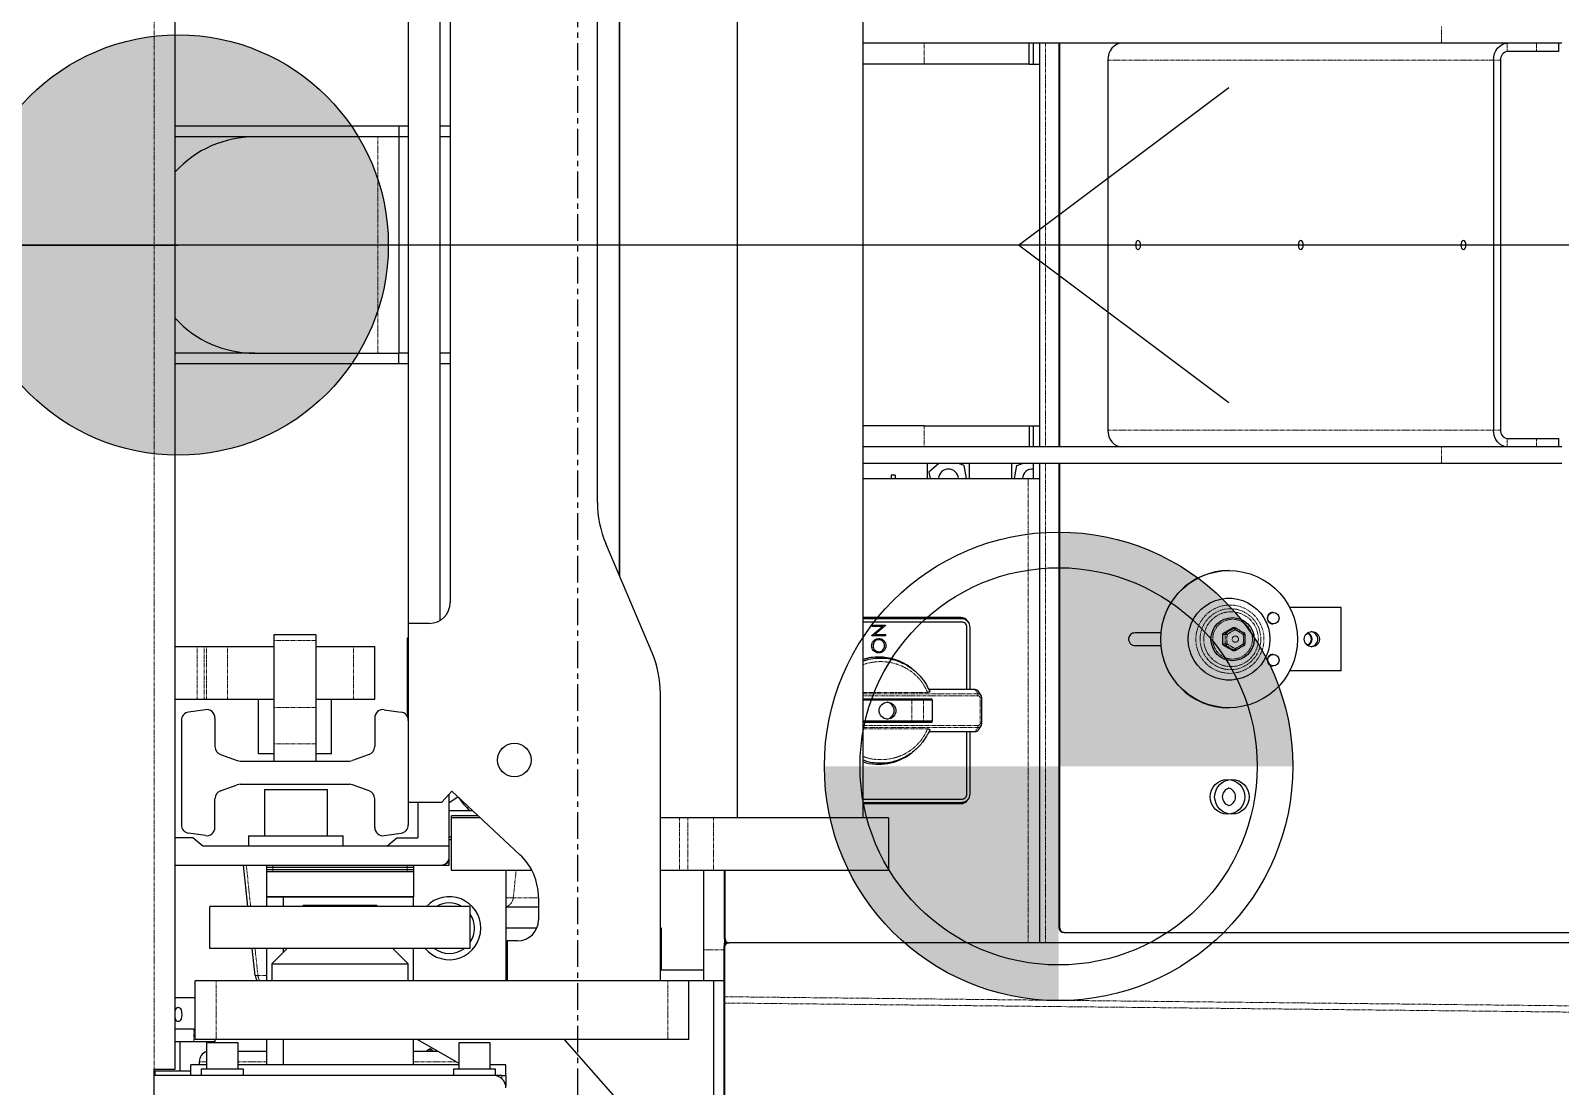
# Model space of a CAD drawing. Header units: millimetres. Extents: x -18594 to 273470, y -238787 to 48452.
# Drawn here: x 178465 to 179193, y -32218 to -31716 of the extents above; entities that cross this region are included whole.
import ezdxf

# ---------------------------------------------------------------- set-up
doc = ezdxf.new("R2010")
doc.units = ezdxf.units.MM
doc.linetypes.add('Xref AGV layout$0$CENTERX2', pattern=[20.32, 12.7, -2.54, 2.54, -2.54])
doc.linetypes.add('Xref AGV layout$0$PHANTOM', pattern=[2.5, 1.25, -0.25, 0.25, -0.25, 0.25, -0.25])
doc.layers.add('AM_BOR', color=4, linetype='Continuous', lineweight=25)
doc.layers.add('Xref AGV layout$0$ANNOTATION', color=5, linetype='Continuous')
for name, color, linetype, true_color in [('Xref AGV layout$0$Ndc8_F_TurnRightModerate', 5, 'Continuous', 0x0000ff), ('Xref AGV layout$0$Ndc8_Point', 7, 'Continuous', 0x000080), ('Xref AGV layout$0$Ndc8_R_Fast', 1, 'Continuous', 0xff0000), ('Xref AGV layout$0$Ndc8_R_TurnLeftModerate', 1, 'Continuous', 0xff0000)]:
    doc.layers.add(name, color=color, linetype=linetype, true_color=true_color)

# ---------------------------------------------------------------- blocks, each defined once
blk = doc.blocks.new('Xref AGV layout$0$SW_DOWELSYMBOL_0')
at = {"linetype": 'Continuous', "lineweight": 18}
h = blk.add_hatch(color=0, dxfattribs=at)
edge = h.paths.add_edge_path(flags=0)
edge.add_arc((0, 0), 111.46, 0, 90)
edge.add_line((0, 111.46), (0, 0))
edge.add_line((0, 0), (111.46, 0))
h = blk.add_hatch(color=0, dxfattribs=at)
edge = h.paths.add_edge_path(flags=0)
edge.add_arc((0, 0), 111.46, 180, 270)
edge.add_line((0, -111.46), (0, 0))
edge.add_line((0, 0), (-111.46, 0))
at = {"layer": 'Xref AGV layout$0$ANNOTATION', "color": 0}
blk.add_circle((0, 0), 111.46, dxfattribs=at)
blk = doc.blocks.new('Xref AGV layout$0$A$C6D3E55E3')
at = {"color": 8, "linetype": 'Xref AGV layout$0$PHANTOM', "lineweight": 18}
for p, q in [((1875.75, 729.82), (1875.75, 1513.82)), ((2488.52, 1217.82), (2488.52, 1225.82)), ((2242.25, 1207.82), (2242.25, 1217.82)), ((2299.99, 1217.82), (2299.99, 1025.82)), ((2519.82, 1213.82), (2519.82, 1217.82)), ((2533.74, 1213.82), (2533.74, 1217.82)), ((2513.27, 1209.82), (2329.72, 1209.82)), ((2516.54, 1209.82), (2513.27, 1209.82)), ((1982.25, 1070.32), (1982.25, 1173.32)), ((2242.25, 1035.82), (2242.25, 1025.82)), ((2329.72, 1033.82), (2513.27, 1033.82)), ((2516.54, 1033.82), (2513.27, 1033.82)), ((2519.82, 1029.82), (2519.82, 1025.82)), ((2533.74, 1025.82), (2533.74, 1029.82)), ((2488.52, 1017.82), (2488.52, 1025.82)), ((2299.99, 1017.82), (2299.99, 789.82)), ((2291.77, 1010.82), (2291.77, 789.82)), ((2260.16, 943.94), (2259.74, 944.57)), ((2262.6, 939.95), (2262.65, 939.95)), ((2389.71, 939.52), (2388.63, 939.52)), ((1952.75, 933.64), (1932.75, 933.64)), ((1996.75, 932.1), (1996.25, 932.1)), ((2385.48, 936.49), (2384.4, 936.49)), ((2384.4, 932.16), (2385.48, 932.16)), ((2384.9, 937.35), (2385.98, 937.35)), ((1896.24, 905.82), (1896.24, 930.82)), ((1899.57, 905.82), (1899.57, 930.82)), ((1900.75, 905.82), (1900.75, 930.82)), ((1910.74, 905.82), (1910.74, 930.82)), ((1970.75, 905.82), (1970.75, 930.82)), ((2385.98, 931.29), (2384.9, 931.29)), ((2388.63, 929.13), (2389.71, 929.13)), ((2267.8, 908.37), (2266.49, 910.34)), ((2213.25, 908.97), (2243.96, 908.97)), ((2213.25, 908.37), (2267.8, 908.37)), ((2267.88, 907.37), (2213.25, 907.37)), ((2236.47, 905.32), (2236.47, 895.32)), ((2241.9, 905.32), (2241.9, 895.32)), ((2268.88, 894.27), (2268.88, 906.37)), ((2268.88, 906.37), (2269.79, 906.37)), ((1952.75, 901.89), (1932.75, 901.89)), ((1996.75, 900.35), (1996.25, 900.35)), ((2213.25, 893.27), (2267.88, 893.27)), ((2267.8, 892.27), (2213.25, 892.27)), ((2213.25, 891.67), (2243.96, 891.67)), ((2266.49, 890.3), (2267.8, 892.27)), ((2268.88, 894.27), (2269.79, 894.27)), ((1952.75, 884.57), (1932.75, 884.57)), ((2262.6, 860.7), (2262.65, 860.7)), ((2259.74, 856.07), (2260.16, 856.7)), ((2125.82, 849.32), (2125.82, 824.32)), ((2129.83, 849.32), (2129.83, 824.32)), ((2142.02, 849.32), (2142.02, 824.32)), ((1919.66, 826.82), (1921.72, 807.2)), ((1932.25, 826.82), (1932.25, 825.82)), ((1932.25, 825.82), (1932.25, 824.82)), ((1932.25, 824.82), (1932.25, 823.82)), ((1996.25, 826.82), (1996.25, 825.82)), ((1996.25, 825.82), (1996.25, 824.82)), ((1996.25, 824.82), (1996.25, 823.82)), ((2046.73, 811.3), (2048.09, 824.32)), ((2043.25, 811.09), (2043.28, 811.3)), ((2043.28, 811.3), (2046.73, 811.3)), ((2046.73, 811.3), (2058.75, 811.3)), ((2306.57, 796.82), (2306.92, 796.82)), ((1923.82, 787.2), (1925.18, 774.3)), ((2146.9, 786.47), (2137.25, 786.47)), ((2147.25, 787.82), (2146.9, 787.82)), ((2147.25, 791.82), (2147.51, 791.82)), ((1905.25, 743.82), (1905.25, 771.82)), ((1925.18, 774.3), (1929.25, 774.3)), ((2120.25, 743.82), (2120.25, 771.82)), ((2146.9, 764.22), (2147.25, 764.22)), ((2147.25, 764.22), (3142.25, 753.53)), ((3142.3, 750.55), (2147.25, 761.24)), ((1894.75, 742.82), (1894.75, 748.82)), ((1876.25, 728.82), (1876.25, 726.82)), ((1900.75, 733.32), (1897.25, 733.32)), ((1929.25, 733.32), (1915.75, 733.32)), ((2019.47, 733.32), (1999.25, 733.32)), ((2041.25, 725.29), (2041.25, 726.82))]:
    blk.add_line(p, q, dxfattribs=at)
at = {"color": 7, "linetype": 'Continuous', "lineweight": 25}
for p, q in [((1885.75, 729.82), (1885.75, 1513.82)), ((2153.25, 1394.32), (2153.25, 849.32)), ((2213.25, 849.32), (2213.25, 1394.32)), ((1996.75, 1301.82), (1996.75, 941.82)), ((2011.75, 1300.48), (2011.75, 943.16)), ((2016.75, 1291.82), (2016.75, 951.82)), ((2097.25, 1279.23), (2097.25, 964.41)), ((2097.25, 964.41), (2097.25, 1279.23)), ((2086.75, 999.32), (2086.75, 1244.32)), ((2488.52, 1217.82), (2213.25, 1217.82)), ((2292.25, 1207.82), (2292.25, 1217.82)), ((2294.25, 1207.82), (2294.25, 1217.82)), ((2297.25, 1207.82), (2297.25, 1217.82)), ((2306.57, 1025.82), (2306.57, 1217.82)), ((2306.92, 1025.82), (2306.92, 1217.82)), ((2545.78, 1217.82), (2488.52, 1217.82)), ((2544.4, 1213.82), (2544.4, 1217.82)), ((2329.72, 1209.82), (2329.72, 1033.82)), ((2513.27, 1209.82), (2513.27, 1033.82)), ((2516.54, 1209.82), (2516.54, 1033.82)), ((2533.74, 1213.82), (2519.82, 1213.82)), ((2544.4, 1213.82), (2533.74, 1213.82)), ((2242.25, 1207.82), (2213.25, 1207.82)), ((2292.25, 1207.82), (2242.25, 1207.82)), ((2292.25, 1207.82), (2297.25, 1207.82)), ((2297.25, 1035.82), (2297.25, 1207.82)), ((1992.25, 1178.32), (1885.75, 1178.32)), ((1923.75, 1173.32), (1885.75, 1173.32)), ((1982.25, 1173.32), (1923.75, 1173.32)), ((1992.25, 1173.32), (1982.25, 1173.32)), ((1992.25, 1178.32), (1992.25, 1173.32)), ((1996.75, 1178.32), (1992.25, 1178.32)), ((1992.25, 1173.32), (1992.25, 1070.32)), ((1996.75, 1173.32), (1992.25, 1173.32)), ((2016.75, 1178.32), (2011.75, 1178.32)), ((2016.75, 1173.32), (2011.75, 1173.32)), ((1923.75, 1070.32), (1885.75, 1070.32)), ((1923.75, 1070.32), (1982.25, 1070.32)), ((1982.25, 1070.32), (1992.25, 1070.32)), ((1992.25, 1065.32), (1992.25, 1070.32)), ((1996.75, 1070.32), (1992.25, 1070.32)), ((2016.75, 1070.32), (2011.75, 1070.32)), ((1992.25, 1065.32), (1885.75, 1065.32)), ((1996.75, 1065.32), (1992.25, 1065.32)), ((2016.75, 1065.32), (2011.75, 1065.32)), ((2242.25, 1035.82), (2213.25, 1035.82)), ((2242.25, 1035.82), (2292.25, 1035.82)), ((2292.25, 1035.82), (2297.25, 1035.82)), ((2292.25, 1035.82), (2292.25, 1025.82)), ((2294.25, 1025.82), (2294.25, 1035.82)), ((2297.25, 1025.82), (2297.25, 1035.82)), ((2519.82, 1029.82), (2533.74, 1029.82)), ((2533.74, 1029.82), (2544.4, 1029.82)), ((2544.4, 1025.82), (2544.4, 1029.82)), ((2488.52, 1025.82), (2213.25, 1025.82)), ((2545.78, 1025.82), (2488.52, 1025.82)), ((2488.52, 1017.82), (2213.25, 1017.82)), ((2226.51, 1012.34), (2226.51, 1010.82)), ((2228.51, 1012.34), (2226.51, 1012.34)), ((2228.51, 1012.34), (2228.51, 1010.82)), ((2243.81, 1010.82), (2243.81, 1017.82)), ((2249.32, 1017.82), (2244.55, 1013.7)), ((2244.55, 1013.7), (2245.1, 1010.82)), ((2261.25, 1016.88), (2258.54, 1017.82)), ((2262.4, 1010.82), (2261.25, 1016.88)), ((2263.81, 1010.82), (2263.81, 1017.82)), ((2283.81, 1017.82), (2283.81, 1010.82)), ((2285.23, 1010.82), (2286.38, 1016.88)), ((2286.38, 1016.88), (2289.08, 1017.82)), ((2294.25, 1010.82), (2294.25, 1017.82)), ((2297.25, 1010.82), (2297.25, 1017.82)), ((2306.57, 796.82), (2306.57, 1017.82)), ((2306.92, 796.82), (2306.92, 1017.82)), ((2545.78, 1017.82), (2488.52, 1017.82)), ((2213.25, 1010.82), (2291.77, 1010.82)), ((2291.77, 1010.82), (2297.25, 1010.82)), ((2297.25, 789.82), (2297.25, 1010.82)), ((2112.77, 927.84), (2090.72, 979.79)), ((2387.4, 966.97), (2387.26, 966.97)), ((2408.45, 947.07), (2408.32, 947.07)), ((2440.75, 949.32), (2416.29, 949.32)), ((2440.75, 919.32), (2440.75, 949.32)), ((2006.75, 941.82), (1996.75, 941.82)), ((1996.75, 941.82), (1996.75, 856.82)), ((2259.74, 944.57), (2213.25, 944.57)), ((2260.16, 943.94), (2213.25, 943.94)), ((2260.16, 942.44), (2213.25, 942.44)), ((2217.41, 940.37), (2217.41, 940.96)), ((2217.45, 940.96), (2217.41, 940.96)), ((2217.41, 936.08), (2222.5, 940.37)), ((2217.45, 940.37), (2217.41, 940.37)), ((2217.45, 940.37), (2217.45, 940.96)), ((2217.45, 940.96), (2223.92, 940.96)), ((2217.45, 936.08), (2222.55, 940.37)), ((2222.55, 940.37), (2217.45, 940.37)), ((2223.92, 940.82), (2218.84, 936.54)), ((2223.92, 940.96), (2223.92, 940.82)), ((2262.6, 910.34), (2262.6, 939.95)), ((2262.65, 910.34), (2262.65, 939.95)), ((2263.47, 942.17), (2263.05, 942.8)), ((2264.14, 910.34), (2264.14, 939.95)), ((2390.21, 939.65), (2389.13, 939.65)), ((2408.32, 941.57), (2408.45, 941.57)), ((1952.75, 936.32), (1932.75, 936.32)), ((1932.75, 936.32), (1932.75, 933.64)), ((1932.75, 933.64), (1932.75, 901.89)), ((1952.75, 936.32), (1952.75, 933.64)), ((1952.75, 933.64), (1952.75, 901.89)), ((1996.75, 934.78), (1996.25, 934.78)), ((1996.25, 934.78), (1996.25, 932.1)), ((1996.25, 932.1), (1996.25, 900.35)), ((2217.45, 936.08), (2217.41, 936.08)), ((2217.41, 935.96), (2217.41, 936.08)), ((2217.45, 935.96), (2217.41, 935.96)), ((2217.45, 935.96), (2217.45, 936.08)), ((2223.92, 935.96), (2217.45, 935.96)), ((2218.84, 936.54), (2223.92, 936.54)), ((2220.68, 934.62), (2220.64, 934.62)), ((2223.92, 936.54), (2223.92, 935.96)), ((2394.45, 937.35), (2394.44, 937.35)), ((2394.95, 936.49), (2394.94, 936.49)), ((2394.94, 932.16), (2394.95, 932.15)), ((1885.75, 930.82), (1896.24, 930.82)), ((1896.24, 930.82), (1899.57, 930.82)), ((1899.57, 930.82), (1900.75, 930.82)), ((1900.75, 930.82), (1910.74, 930.82)), ((1910.74, 930.82), (1932.75, 930.82)), ((1952.75, 930.82), (1970.75, 930.82)), ((1970.75, 930.82), (1980.75, 930.82)), ((1980.75, 905.82), (1980.75, 930.82)), ((2217.28, 931.16), (2217.24, 931.16)), ((2220.71, 927.79), (2220.67, 927.79)), ((2223.43, 931.19), (2223.38, 931.19)), ((2389.13, 928.99), (2390.21, 928.99)), ((2394.44, 931.29), (2394.45, 931.29)), ((2408.45, 927.07), (2408.32, 927.07)), ((2236.42, 920.32), (2235.86, 920.74)), ((2408.32, 921.57), (2408.45, 921.57)), ((2440.75, 919.32), (2416.29, 919.32)), ((2266.49, 910.34), (2244.52, 910.34)), ((1885.75, 905.82), (1896.24, 905.82)), ((1896.24, 905.82), (1899.57, 905.82)), ((1899.57, 905.82), (1900.75, 905.82)), ((1900.75, 905.82), (1910.74, 905.82)), ((1910.74, 905.82), (1932.75, 905.82)), ((1925.25, 905.82), (1925.25, 879.82)), ((1952.75, 905.82), (1970.75, 905.82)), ((1960.25, 879.82), (1960.25, 905.82)), ((1970.75, 905.82), (1980.75, 905.82)), ((2116.75, 771.82), (2116.75, 908.3)), ((2246.13, 905.82), (2213.25, 905.82)), ((2236.47, 905.32), (2213.25, 905.32)), ((2241.9, 905.32), (2236.47, 905.32)), ((2246.13, 905.32), (2241.9, 905.32)), ((2246.13, 905.32), (2246.13, 905.82)), ((2246.13, 905.32), (2246.13, 895.32)), ((2269.45, 907.49), (2268.14, 909.45)), ((2269.79, 894.27), (2269.79, 906.37)), ((1888.75, 895.7), (1888.75, 845.95)), ((1900.19, 900.78), (1892.19, 899.66)), ((1904.75, 896.82), (1904.75, 883.23)), ((1932.75, 901.89), (1932.75, 884.57)), ((1952.75, 901.89), (1952.75, 884.57)), ((1980.75, 896.82), (1980.75, 883.23)), ((1985.3, 900.78), (1993.3, 899.66)), ((1996.25, 900.35), (1996.25, 897.63)), ((2387.26, 901.67), (2387.4, 901.67)), ((2236.47, 895.32), (2213.25, 895.32)), ((2213.25, 894.82), (2246.13, 894.82)), ((2241.9, 895.32), (2236.47, 895.32)), ((2246.13, 895.32), (2241.9, 895.32)), ((2266.49, 890.3), (2244.54, 890.3)), ((2246.13, 894.82), (2246.13, 895.32)), ((2262.6, 860.7), (2262.6, 890.3)), ((2262.65, 860.7), (2262.65, 890.3)), ((2264.14, 860.7), (2264.14, 890.3)), ((2268.14, 891.19), (2269.45, 893.16)), ((1932.75, 884.57), (1932.75, 876.32)), ((1952.75, 884.57), (1952.75, 876.32)), ((1907.38, 879.48), (1915.38, 876.56)), ((1916.75, 876.32), (1968.75, 876.32)), ((1932.75, 879.82), (1925.25, 879.82)), ((1960.25, 879.82), (1952.75, 879.82)), ((1978.12, 879.48), (1970.12, 876.56)), ((2235.86, 879.9), (2236.42, 880.33)), ((1907.38, 862.17), (1915.38, 865.08)), ((1916.75, 865.32), (1968.75, 865.32)), ((1928.25, 862.82), (1928.25, 840.82)), ((1928.25, 862.82), (1958.25, 862.82)), ((1958.25, 840.82), (1958.25, 862.82)), ((1978.12, 862.17), (1970.12, 865.08)), ((2012.75, 856.82), (2017.52, 861.94)), ((2016.25, 835.82), (2016.25, 860.58)), ((2016.25, 856.62), (2020.36, 859.3)), ((2017.52, 861.94), (2049.84, 831.8)), ((1904.75, 844.82), (1904.75, 858.41)), ((1980.75, 844.82), (1980.75, 858.41)), ((1996.75, 856.82), (2012.75, 856.82)), ((1996.75, 856.82), (1996.75, 845.95)), ((2001.25, 856.82), (2001.25, 839.82)), ((2016.25, 852.82), (2027.3, 852.82)), ((2213.25, 858.2), (2260.16, 858.2)), ((2213.25, 856.7), (2260.16, 856.7)), ((2213.25, 856.07), (2259.74, 856.07)), ((2263.05, 857.84), (2263.47, 858.47)), ((2017.25, 849.32), (2017.25, 850.32)), ((2029.98, 850.32), (2017.25, 850.32)), ((2017.25, 824.32), (2017.25, 849.32)), ((2031.05, 849.32), (2017.25, 849.32)), ((2125.82, 849.32), (2116.75, 849.32)), ((2129.83, 849.32), (2125.82, 849.32)), ((2142.02, 849.32), (2129.83, 849.32)), ((2225.25, 849.32), (2142.02, 849.32)), ((2225.25, 849.32), (2225.25, 824.32)), ((1894.25, 839.82), (1885.75, 839.82)), ((1900.19, 840.86), (1892.19, 841.99)), ((1899.02, 835.82), (1894.25, 839.82)), ((1920.75, 840.82), (1920.75, 835.82)), ((1920.75, 840.82), (1965.75, 840.82)), ((1965.75, 835.82), (1965.75, 840.82)), ((1985.3, 840.86), (1993.3, 841.99)), ((1986.48, 835.82), (1991.25, 839.82)), ((1991.25, 839.82), (2001.25, 839.82)), ((2017.25, 840.14), (2016.25, 840.14)), ((2017.25, 838.82), (2016.25, 838.82)), ((2016.25, 835.82), (1899.02, 835.82)), ((2016.25, 830.82), (2016.25, 835.82)), ((2016.25, 826.82), (2016.25, 830.82)), ((1885.75, 826.82), (2012.25, 826.82)), ((1920.39, 807.2), (1918.32, 826.82)), ((1929.25, 826.82), (1929.25, 825.82)), ((1929.25, 825.82), (1932.25, 825.82)), ((1929.25, 825.82), (1929.25, 824.82)), ((1929.25, 824.82), (1929.25, 823.82)), ((1929.25, 824.82), (1932.25, 824.82)), ((1929.25, 823.82), (1929.25, 811.82)), ((1929.25, 823.82), (1999.25, 823.82)), ((1932.25, 825.82), (1996.25, 825.82)), ((1932.25, 824.82), (1996.25, 824.82)), ((1932.25, 823.82), (1996.25, 823.82)), ((1996.25, 825.82), (1999.25, 825.82)), ((1996.25, 824.82), (1999.25, 824.82)), ((1999.25, 826.82), (1999.25, 825.82)), ((1999.25, 825.82), (1999.25, 824.82)), ((1999.25, 824.82), (1999.25, 823.82)), ((1999.25, 823.82), (1999.25, 811.82)), ((2012.25, 826.82), (2016.25, 826.82)), ((2016.25, 827.82), (2014.89, 827.82)), ((2055.55, 824.32), (2017.25, 824.32)), ((2043.25, 824.32), (2043.25, 771.82)), ((2125.82, 824.32), (2116.75, 824.32)), ((2129.83, 824.32), (2125.82, 824.32)), ((2142.02, 824.32), (2129.83, 824.32)), ((2137.25, 824.32), (2137.25, 786.47)), ((2225.25, 824.32), (2142.02, 824.32)), ((2147.25, 791.82), (2147.25, 824.32)), ((2147.51, 791.82), (2147.51, 824.32)), ((1937.25, 811.82), (1929.25, 811.82)), ((1929.25, 811.82), (1929.25, 807.2)), ((1929.25, 811.82), (1999.25, 811.82)), ((1937.25, 811.82), (1937.25, 807.2)), ((1999.25, 811.82), (1937.25, 811.82)), ((1999.25, 807.2), (1999.25, 811.82)), ((2058.75, 811.32), (2058.75, 800.82)), ((1902.25, 787.2), (1902.25, 807.2)), ((2026.25, 807.2), (1902.25, 807.2)), ((1946.75, 807.82), (1946.75, 807.2)), ((1946.75, 807.82), (1981.75, 807.82)), ((1981.75, 807.2), (1981.75, 807.82)), ((2026.25, 787.2), (2026.25, 807.2)), ((2058.75, 806.82), (2043.25, 806.82)), ((2057.91, 796.82), (2043.25, 796.82)), ((2117.25, 796.82), (2116.75, 796.82)), ((2117.25, 776.82), (2117.25, 796.82)), ((2308.91, 794.82), (2308.56, 794.82)), ((2308.91, 794.82), (3140.91, 794.82)), ((2026.25, 787.2), (1902.25, 787.2)), ((1923.84, 774.3), (1922.49, 787.2)), ((1929.25, 787.2), (1929.25, 771.82)), ((1939.13, 787.2), (1931.75, 779.82)), ((1937.25, 787.2), (1937.25, 785.32)), ((1996.75, 779.82), (1989.37, 787.2)), ((1999.25, 771.82), (1999.25, 787.2)), ((2043.75, 790.82), (2043.75, 771.82)), ((2048.75, 790.82), (2043.75, 790.82)), ((2137.25, 786.47), (2137.25, 776.82)), ((2146.9, 787.82), (2146.9, 764.22)), ((2147.25, 791.82), (2147.25, 789.82)), ((2147.25, 789.82), (2148.92, 789.82)), ((2147.25, 788.95), (2147.25, 789.82)), ((2147.25, 787.82), (2147.25, 764.22)), ((2148.92, 789.82), (2149.24, 789.82)), ((3140.26, 789.82), (2149.24, 789.82)), ((2291.77, 789.82), (2149.5, 789.82)), ((1931.75, 779.82), (1931.75, 771.82)), ((1931.75, 779.82), (1996.75, 779.82)), ((1996.75, 771.82), (1996.75, 779.82)), ((1895.25, 743.82), (1895.25, 771.82)), ((1905.25, 771.82), (1895.25, 771.82)), ((2120.25, 771.82), (1905.25, 771.82)), ((2043.75, 776.82), (2043.25, 776.82)), ((2137.25, 776.82), (2116.75, 776.82)), ((2130.25, 771.82), (2120.25, 771.82)), ((2130.25, 743.82), (2130.25, 771.82)), ((2142.25, 771.82), (2130.25, 771.82)), ((2137.25, 776.82), (2137.25, 771.82)), ((2146.9, 771.82), (2142.25, 771.82)), ((2142.25, 702.23), (2142.25, 771.82)), ((1885.75, 763.82), (1895.25, 763.82)), ((2146.94, 762.73), (2147.25, 761.24)), ((2146.94, 762.73), (2146.94, 705.27)), ((2147.25, 761.24), (2147.25, 703.78)), ((1894.75, 748.82), (1885.75, 748.82)), ((1894.75, 742.82), (1885.75, 742.82)), ((1888.25, 728.82), (1888.25, 742.82)), ((1894.75, 748.82), (1895.25, 748.82)), ((1904.75, 742.82), (1894.75, 742.82)), ((1905.25, 743.82), (1895.25, 743.82)), ((1904.75, 743.82), (1904.75, 742.82)), ((2120.25, 743.82), (1905.25, 743.82)), ((1929.25, 743.82), (1929.25, 731.82)), ((1937.25, 743.82), (1937.25, 731.82)), ((1999.25, 731.82), (1999.25, 743.82)), ((2001.18, 743.82), (2020.75, 732.59)), ((2070.87, 743.82), (2117.7, 690.79)), ((2130.25, 743.82), (2120.25, 743.82)), ((1900.75, 742.32), (1900.75, 729.82)), ((1915.55, 742.32), (1900.75, 742.32)), ((1915.75, 742.32), (1915.55, 742.32)), ((1915.75, 729.82), (1915.75, 742.32)), ((1915.75, 738.32), (1929.25, 738.32)), ((1999.25, 738.32), (2010.76, 738.32)), ((2008.56, 738.32), (2007.49, 739.42)), ((2020.75, 742.32), (2020.75, 729.82)), ((2035.55, 742.32), (2020.75, 742.32)), ((2035.75, 742.32), (2035.55, 742.32)), ((2035.75, 729.82), (2035.75, 742.32)), ((1875.75, 729.82), (1885.75, 729.82)), ((1875.75, 661.82), (1875.75, 729.82)), ((1876.25, 728.82), (1875.75, 728.79)), ((1893.25, 728.82), (1876.25, 728.82)), ((1893.25, 726.82), (1893.25, 731.82)), ((1900.75, 731.82), (1893.25, 731.82)), ((1897.25, 733.32), (1897.25, 731.82)), ((1898.25, 729.82), (1898.25, 726.82)), ((1917.99, 729.82), (1898.25, 729.82)), ((2020.75, 731.82), (1915.75, 731.82)), ((1918.25, 729.82), (1917.99, 729.82)), ((1918.25, 726.82), (1918.25, 729.82)), ((1937.25, 731.82), (1929.25, 731.82)), ((1999.25, 731.82), (1937.25, 731.82)), ((2018.25, 729.82), (2018.25, 726.82)), ((2037.99, 729.82), (2018.25, 729.82)), ((2043.25, 731.82), (2035.75, 731.82)), ((2038.25, 729.82), (2037.99, 729.82)), ((2038.25, 726.82), (2038.25, 729.82)), ((2043.25, 726.82), (2043.25, 731.82)), ((2037.25, 726.82), (1875.75, 726.82)), ((2041.25, 726.82), (2037.25, 726.82)), ((2041.25, 726.82), (2043.25, 726.82)), ((2043.25, 721.82), (2043.16, 721.82)), ((2043.25, 726.82), (2043.25, 721.82))]:
    blk.add_line(p, q, dxfattribs=at)
at = {"color": 7, "linetype": 'Continuous', "lineweight": 25, "flags": 128}
for points in [[(2336.27, 1217.82), (2335, 1217.67), (2333.77, 1217.21), (2332.63, 1216.47), (2331.64, 1215.48), (2330.83, 1214.27), (2330.22, 1212.88), (2329.85, 1211.38), (2329.72, 1209.82)], [(2513.27, 1209.82), (2513.39, 1211.38), (2513.76, 1212.88), (2514.37, 1214.27), (2515.18, 1215.48), (2516.18, 1216.47), (2517.31, 1217.21), (2518.54, 1217.67), (2519.82, 1217.82)], [(2344.06, 1123.92), (2343.6, 1123.76), (2343.21, 1123.31), (2342.95, 1122.63), (2342.86, 1121.82), (2342.95, 1121.02), (2343.21, 1120.34), (2343.6, 1119.88), (2344.06, 1119.72), (2344.52, 1119.88), (2344.91, 1120.34), (2345.17, 1121.02), (2345.26, 1121.82), (2345.17, 1122.63), (2344.91, 1123.31), (2344.52, 1123.76), (2344.06, 1123.92)], [(2421.49, 1123.92), (2421.03, 1123.76), (2420.64, 1123.31), (2420.38, 1122.63), (2420.29, 1121.82), (2420.38, 1121.02), (2420.64, 1120.34), (2421.03, 1119.88), (2421.49, 1119.72), (2421.95, 1119.88), (2422.34, 1120.34), (2422.61, 1121.02), (2422.7, 1121.82), (2422.61, 1122.63), (2422.34, 1123.31), (2421.95, 1123.76), (2421.49, 1123.92)], [(2498.93, 1123.92), (2498.46, 1123.76), (2498.07, 1123.31), (2497.81, 1122.63), (2497.72, 1121.82), (2497.81, 1121.02), (2498.07, 1120.34), (2498.46, 1119.88), (2498.93, 1119.72), (2499.39, 1119.88), (2499.78, 1120.34), (2500.04, 1121.02), (2500.13, 1121.82), (2500.04, 1122.63), (2499.78, 1123.31), (2499.39, 1123.76), (2498.93, 1123.92)], [(2329.72, 1033.82), (2329.85, 1032.26), (2330.22, 1030.76), (2330.83, 1029.38), (2331.64, 1028.17), (2332.63, 1027.17), (2333.77, 1026.43), (2335, 1025.98), (2336.27, 1025.82)], [(2519.82, 1025.82), (2518.54, 1025.98), (2517.31, 1026.43), (2516.18, 1027.17), (2515.18, 1028.17), (2514.37, 1029.38), (2513.76, 1030.76), (2513.39, 1032.26), (2513.27, 1033.82)], [(2419.93, 934.32), (2419.75, 930.91), (2419.22, 927.53), (2418.34, 924.23), (2417.12, 921.04), (2415.57, 918), (2413.72, 915.13), (2411.57, 912.47), (2409.17, 910.06), (2406.52, 907.91), (2403.67, 906.05), (2400.63, 904.49), (2397.45, 903.27), (2394.17, 902.39), (2390.8, 901.85), (2387.4, 901.67), (2384, 901.85), (2380.64, 902.39), (2377.35, 903.27), (2374.17, 904.49), (2371.14, 906.05), (2368.29, 907.91), (2365.64, 910.06), (2363.23, 912.47), (2361.09, 915.13), (2359.24, 918), (2357.69, 921.04), (2356.47, 924.23), (2355.59, 927.53), (2355.06, 930.91), (2354.88, 934.32), (2355.06, 937.73), (2355.59, 941.11), (2356.47, 944.41), (2357.69, 947.6), (2359.24, 950.65), (2361.09, 953.51), (2363.23, 956.17), (2365.64, 958.59), (2368.29, 960.74), (2371.14, 962.6), (2374.17, 964.15), (2377.35, 965.37), (2380.64, 966.26), (2384, 966.79), (2387.4, 966.97), (2390.8, 966.79), (2394.17, 966.26), (2397.45, 965.37), (2400.63, 964.15), (2403.67, 962.6), (2406.52, 960.74), (2409.17, 958.59), (2411.57, 956.17), (2413.72, 953.51), (2415.57, 950.65), (2417.12, 947.6), (2418.34, 944.41), (2419.22, 941.11), (2419.75, 937.73), (2419.93, 934.32)], [(2406.83, 934.32), (2406.65, 931.67), (2406.11, 929.06), (2405.22, 926.55), (2404, 924.19), (2402.47, 922.02), (2400.66, 920.07), (2398.61, 918.39), (2396.34, 917.01), (2393.91, 915.95), (2391.36, 915.23), (2388.73, 914.87), (2386.08, 914.87), (2383.45, 915.23), (2380.9, 915.95), (2378.47, 917.01), (2376.2, 918.39), (2374.14, 920.07), (2372.33, 922.02), (2370.81, 924.19), (2369.59, 926.55), (2368.7, 929.06), (2368.16, 931.67), (2367.98, 934.32), (2368.16, 936.98), (2368.7, 939.58), (2369.59, 942.09), (2370.81, 944.45), (2372.33, 946.63), (2374.14, 948.57), (2376.2, 950.25), (2378.47, 951.64), (2380.9, 952.7), (2383.45, 953.41), (2386.08, 953.78), (2388.73, 953.78), (2391.36, 953.41), (2393.91, 952.7), (2396.34, 951.64), (2398.61, 950.25), (2400.66, 948.57), (2402.47, 946.63), (2404, 944.45), (2405.22, 942.09), (2406.11, 939.58), (2406.65, 936.98), (2406.83, 934.32)], [(2384.9, 937.35), (2385.37, 937.62), (2385.84, 937.89), (2386.3, 938.17), (2386.77, 938.44), (2387.24, 938.71), (2387.7, 938.98), (2388.17, 939.25), (2388.63, 939.52)], [(2384.4, 932.16), (2384.4, 932.7), (2384.4, 933.24), (2384.4, 933.78), (2384.4, 934.32), (2384.4, 934.86), (2384.4, 935.4), (2384.4, 935.95), (2384.4, 936.49)], [(2388.63, 929.13), (2388.17, 929.4), (2387.7, 929.67), (2387.24, 929.94), (2386.77, 930.21), (2386.3, 930.48), (2385.84, 930.75), (2385.37, 931.02), (2384.9, 931.29)], [(1885.75, 757.49), (1886.09, 758.36), (1886.57, 758.98), (1887.12, 759.26), (1887.68, 759.17), (1888.21, 758.71), (1888.62, 757.94), (1888.89, 756.94), (1888.99, 755.82)], [(1888.99, 755.82), (1888.89, 754.7), (1888.62, 753.7), (1888.21, 752.93), (1887.68, 752.48), (1887.12, 752.38), (1886.57, 752.66), (1886.09, 753.28), (1885.75, 754.16)], [(2007.04, 738.32), (2007.06, 738.34), (2007.42, 738.95), (2007.53, 739.33), (2007.36, 739.46)]]:
    blk.add_lwpolyline(points, dxfattribs=at)
at = {"color": 7, "linetype": 'Continuous', "lineweight": 25}
for centre, radius in [((2408.46, 944.33), 2.75), ((2389.05, 934.32), 10.27), ((2426.81, 934.32), 3.6), ((2408.46, 924.33), 2.75), ((2224.82, 900.33), 3.99), ((2047.25, 876.82), 8), ((2386.63, 859.32), 8.24), ((2388.77, 859.32), 8.24)]:
    blk.add_circle(centre, radius, dxfattribs=at)
at = {"color": 8, "linetype": 'Xref AGV layout$0$PHANTOM', "lineweight": 18}
for centre, radius in [((2389.06, 934.32), 9.46), ((2390.39, 934.32), 1.5)]:
    blk.add_circle(centre, radius, dxfattribs=at)
at = {"color": 7, "linetype": 'Continuous', "lineweight": 25}
for centre, radius, start, end in [((2520.22, 1210.15), 3.69, 96.24378, 185.11122), ((1923.75, 1121.82), 51.5, 90, 137.54978), ((1923.75, 1121.82), 51.5, 222.45022, 270), ((2520.22, 1033.49), 3.69, 174.88878, 263.75622), ((2253.81, 1010.47), 4.77, 4.2388, 175.7612), ((2293.81, 1010.47), 4.77, 84.78171, 175.7612), ((2136.75, 999.32), 50, 180, 203), ((2387.36, 934.32), 32.65, 90.17073, 269.82927), ((2006.75, 951.82), 10, 270, 0), ((2408.33, 944.33), 2.74, 90.09992, 180.11999), ((2390.21, 938.65), 1, 60.07, 90), ((2408.33, 944.32), 2.74, 179.86203, 269.91774), ((2393.95, 936.49), 1, 0.3307, 59.73738), ((2393.95, 932.16), 1, 300.26262, 359.6693), ((2426.11, 934.33), 2.99, 111.07536, 145.39245), ((2426.11, 934.31), 2.99, 214.60755, 248.92464), ((2423.96, 934.32), 3, 284.1422, 75.8578), ((2423.61, 934.32), 3, 294.67072, 65.32928), ((2426.09, 934.32), 3.6, 275.76094, 84.23906), ((2066.75, 908.3), 50, 0, 23), ((2220.64, 900.51), 25.32, 90.00159, 106.98532), ((2220.64, 900.48), 25.34, 53.08174, 89.98717), ((2390.21, 929.99), 1, 270, 299.93), ((2408.33, 924.33), 2.74, 90.10005, 180.11987), ((2408.33, 924.32), 2.74, 179.86086, 269.91891), ((2224.03, 900.32), 4, 275.81092, 84.18908), ((1892.75, 895.7), 4, 98, 180), ((1900.75, 896.82), 4, 0, 98), ((1984.75, 896.82), 4, 82, 180), ((1992.75, 895.7), 4, 0, 82), ((1908.75, 883.23), 4, 180, 250), ((1976.75, 883.23), 4, 290, 0), ((1916.75, 880.32), 4, 250, 270), ((1968.75, 880.32), 4, 270, 290), ((2220.64, 900.15), 25.33, 253.02305, 306.92825), ((1908.75, 858.41), 4, 110, 180), ((1916.75, 861.32), 4, 90, 110), ((1968.75, 861.32), 4, 70, 90), ((1976.75, 858.41), 4, 0, 70), ((2388.41, 859.33), 4.25, 104.70484, 180.07859), ((2388.41, 859.32), 4.25, 179.90666, 255.30991), ((2386.25, 859.32), 4.25, 282.13259, 77.86741), ((2047.25, 876.82), 32, 213.81171, 228.59038), ((1892.75, 845.95), 4, 180, 262), ((1900.75, 844.82), 4, 262, 0), ((1984.75, 844.82), 4, 180, 278), ((1992.75, 845.95), 4, 278, 0), ((2012.25, 830.82), 4, 270, 0), ((2030.75, 811.32), 28, 0, 47), ((2016.25, 796.82), 15, 0, 136.2053), ((2016.25, 796.82), 12, 59.89362, 120.10638), ((2016.25, 796.82), 12, 0, 33.55731), ((2016.25, 796.82), 15, 219.88561, 0), ((2016.25, 796.82), 12, 326.44269, 0), ((2048.75, 800.82), 10, 270, 0), ((2308.56, 796.82), 2, 179.89024, 269.8912), ((2308.91, 796.82), 2, 179.89024, 269.8912), ((2016.25, 796.82), 12, 233.28039, 306.71961), ((2148.9, 787.83), 2, 90.11032, 180.10824), ((2149.24, 791.82), 2, 179.89091, 269.89138), ((2149.24, 787.83), 2, 90.11032, 180.10824), ((2149.51, 791.82), 2, 179.89091, 269.89138), ((1928.82, 774.82), 5, 186, 216.8699), ((1902.25, 733.32), 5, 107.4576, 180), ((2009.46, 733.8), 6.04, 110.27372, 131.50006), ((2037.25, 720.82), 6, 0, 90)]:
    blk.add_arc(centre, radius, start, end, dxfattribs=at)
at = {"color": 8, "linetype": 'Xref AGV layout$0$PHANTOM', "lineweight": 18}
for centre, radius, start, end in [((2387.85, 934.32), 16.26, 90.17311, 269.82689), ((2388.1, 934.32), 14.51, 90.17729, 269.82271), ((2388.36, 934.32), 13.04, 90.17228, 269.82772), ((2387.75, 934.32), 16.26, 270.1731, 89.8269), ((2388.01, 934.32), 14.51, 270.17727, 89.82273), ((2388.28, 934.32), 13.04, 270.17228, 89.82772), ((2390.21, 938.66), 0.993, 90.00744, 120.10384), ((2388.56, 938), 1.9, 24.19625, 52.80205), ((2373.91, 948.45), 19.02, 329.47566, 332.01616), ((2386.48, 936.49), 1, 120.15035, 180.03977), ((2386.27, 932.03), 4.53, 87.69115, 100.02064), ((2386.27, 936.62), 4.53, 259.97936, 272.30885), ((2386.48, 932.16), 1, 179.96023, 239.84965), ((2364.67, 924.25), 25.01, 29.45815, 31.58714), ((2364.67, 944.39), 25.01, 328.41286, 330.54185), ((2392.97, 937.46), 1.48, 322.35534, 355.90568), ((2394.35, 933.88), 2.68, 77.11301, 94.36713), ((2394.35, 934.76), 2.68, 265.63287, 282.88699), ((2392.97, 931.19), 1.48, 4.09432, 37.64466), ((2388.56, 930.64), 1.9, 307.19795, 335.80375), ((2390.21, 929.99), 0.993, 239.89616, 269.99256), ((2373.91, 920.2), 19.02, 27.98384, 30.52434), ((2264.59, 907.6), 3.3, 355.98562, 13.47006), ((2264.59, 893.04), 3.3, 346.52996, 4.0145), ((2041.76, 811.81), 4.99, 287.29865, 354.12066), ((1930.62, 774.77), 5.46, 184.91781, 212.63845)]:
    blk.add_arc(centre, radius, start, end, dxfattribs=at)
at = {"color": 7, "linetype": 'Continuous', "lineweight": 25}
for centre, major_axis, ratio, start_param, end_param in [((2259.73, 940.57), (1.23, 3.81), 0.995317, 5.614287, 6.593311), ((2260.15, 939.94), (1.23, 3.81), 0.995317, 5.025254, 6.593311), ((2266.48, 908.34), (0.61, 1.91), 0.995317, 5.614287, 6.593311), ((2267.79, 906.37), (0.94, 1.76), 0.997256, 5.203546, 6.771604), ((2266.48, 892.31), (-0.61, 1.91), 0.995317, 2.831466, 3.810491), ((2267.79, 894.27), (-0.94, 1.76), 0.997256, 2.653174, 4.221232), ((2260.15, 860.71), (-1.23, 3.81), 0.995317, 2.831466, 4.399524), ((2259.73, 860.08), (-1.23, 3.81), 0.995317, 2.831466, 3.810491)]:
    blk.add_ellipse(centre, major_axis=major_axis, ratio=ratio, start_param=start_param, end_param=end_param, dxfattribs=at)
at = {"color": 8, "linetype": 'Xref AGV layout$0$PHANTOM', "lineweight": 18}
for centre, major_axis, ratio, start_param, end_param in [((2267.88, 906.37), (0.307, 0.954), 0.995317, 5.025254, 6.593311), ((2267.88, 894.27), (-0.307, 0.954), 0.995317, 2.831466, 4.399524), ((2045.92, 836.3), (2.67, 25), 0.105726, 3.142763, 3.152895), ((1933.85, 774.82), (10, 0.52), 0.01396, 3.142326, 3.66299)]:
    blk.add_ellipse(centre, major_axis=major_axis, ratio=ratio, start_param=start_param, end_param=end_param, dxfattribs=at)
at = {"color": 7, "linetype": 'Continuous', "lineweight": 25}
for points, knots in [([(2262.6, 939.95), (2262.57, 940.28), (2262.49, 940.93), (2261.92, 941.75), (2261.1, 942.33), (2260.44, 942.41), (2260.12, 942.44)], [0, 0, 0, 0, 0.250001, 0.499769, 0.749434, 1, 1, 1, 1]), ([(2262.65, 939.95), (2262.61, 940.28), (2262.54, 940.93), (2261.96, 941.75), (2261.14, 942.33), (2260.49, 942.41), (2260.16, 942.44)], [0, 0, 0, 0, 0.250001, 0.499771, 0.749437, 1, 1, 1, 1]), ([(2388.63, 939.52), (2388.74, 939.57), (2388.89, 939.65), (2389.07, 939.64), (2389.13, 939.64)], [0, 0, 0, 0, 0.642703, 1, 1, 1, 1]), ([(2390.71, 939.52), (2391.34, 939.16), (2392.59, 938.44), (2393.83, 937.71), (2394.44, 937.35)], [0, 0, 0, 0, 0.500001, 1, 1, 1, 1]), ([(2217.28, 931.16), (2217.34, 931.67), (2217.44, 932.69), (2218.36, 933.83), (2219.49, 934.52), (2220.29, 934.59), (2220.68, 934.62)], [0, 0, 0, 0, 0.279767, 0.55936, 0.779572, 1, 1, 1, 1]), ([(2220.68, 934.04), (2220.27, 933.99), (2219.45, 933.89), (2218.56, 933.1), (2218.04, 932.16), (2217.98, 931.52), (2217.95, 931.19)], [0, 0, 0, 0, 0.2794677, 0.558869, 0.7795175, 1, 1, 1, 1]), ([(2220.68, 934.62), (2221.19, 934.56), (2222.19, 934.45), (2223.31, 933.52), (2223.99, 932.4), (2224.06, 931.61), (2224.09, 931.22)], [0, 0, 0, 0, 0.279632, 0.559342, 0.779598, 1, 1, 1, 1]), ([(2223.43, 931.19), (2223.38, 931.6), (2223.29, 932.43), (2222.58, 933.39), (2221.65, 933.95), (2221.01, 934.01), (2220.68, 934.04)], [0, 0, 0, 0, 0.279829, 0.559388, 0.779653, 1, 1, 1, 1]), ([(2342.68, 937.32), (2342.28, 937.29), (2341.49, 937.21), (2340.48, 936.59), (2339.93, 935.87), (2339.69, 935.28), (2339.53, 934.66), (2339.52, 933.93), (2339.76, 933.14), (2340.12, 932.51), (2340.65, 931.98), (2341.3, 931.59), (2341.99, 931.36), (2342.46, 931.33), (2342.68, 931.32)], [0, 0, 0, 0, 0.132475, 0.26047, 0.367664, 0.409615, 0.449081, 0.556946, 0.624875, 0.699336, 0.777187, 0.85502, 0.929922, 1, 1, 1, 1]), ([(2355.04, 937.32), (2354.3, 937.32), (2352.49, 937.32), (2349.78, 937.32), (2347.08, 937.32), (2344.89, 937.32), (2343.36, 937.32), (2342.55, 937.32), (2342.63, 937.32), (2342.65, 937.32)], [0, 0, 0, 0, 0.125065, 0.30652, 0.47682, 0.637239, 0.789338, 0.935487, 1, 1, 1, 1]), ([(2384.4, 936.49), (2384.41, 936.6), (2384.43, 936.82), (2384.61, 937.14), (2384.8, 937.28), (2384.9, 937.35)], [0, 0, 0, 0, 0.321525, 0.643079, 1, 1, 1, 1]), ([(2384.9, 931.29), (2384.81, 931.36), (2384.63, 931.49), (2384.44, 931.8), (2384.41, 932.03), (2384.4, 932.16)], [0, 0, 0, 0, 0.321529, 0.643072, 1, 1, 1, 1]), ([(2213.25, 923.95), (2213.31, 923.98), (2213.87, 924.22), (2215.77, 924.73), (2218.98, 925.37), (2223.1, 925.42), (2227.2, 924.79), (2231.1, 923.51), (2234.75, 921.6), (2237.65, 919.43), (2239.91, 917.24), (2241.56, 915.26), (2242.92, 913.31), (2244.16, 911.17), (2244.71, 910.01), (2245.03, 909.32)], [0, 0, 0, 0, 0.005208, 0.044062, 0.141054, 0.240849, 0.337826, 0.437659, 0.532663, 0.63114, 0.697948, 0.766514, 0.831908, 0.899285, 1, 1, 1, 1]), ([(2220.71, 927.79), (2220.22, 927.85), (2219.22, 927.97), (2218.08, 928.86), (2217.4, 929.98), (2217.32, 930.77), (2217.28, 931.16)], [0, 0, 0, 0, 0.279731, 0.559327, 0.77968, 1, 1, 1, 1]), ([(2217.95, 931.19), (2218, 930.78), (2218.11, 929.96), (2218.83, 929.02), (2219.74, 928.46), (2220.39, 928.4), (2220.71, 928.37)], [0, 0, 0, 0, 0.279628, 0.559351, 0.779629, 1, 1, 1, 1]), ([(2224.09, 931.22), (2224.03, 930.71), (2223.92, 929.7), (2223.01, 928.58), (2221.9, 927.89), (2221.11, 927.82), (2220.71, 927.79)], [0, 0, 0, 0, 0.279663, 0.559354, 0.779636, 1, 1, 1, 1]), ([(2220.71, 928.37), (2221.12, 928.42), (2221.94, 928.52), (2222.82, 929.31), (2223.35, 930.23), (2223.4, 930.87), (2223.43, 931.19)], [0, 0, 0, 0, 0.279416, 0.559077, 0.779478, 1, 1, 1, 1]), ([(2342.65, 931.32), (2342.63, 931.32), (2342.55, 931.32), (2343.36, 931.32), (2344.89, 931.32), (2347.08, 931.32), (2349.78, 931.32), (2352.48, 931.32), (2354.29, 931.32), (2355.02, 931.32)], [0, 0, 0, 0, 0.064604, 0.210957, 0.36327, 0.523914, 0.694453, 0.876162, 1, 1, 1, 1]), ([(2389.13, 929.01), (2389.08, 929), (2388.91, 928.99), (2388.75, 929.07), (2388.63, 929.13)], [0, 0, 0, 0, 0.285733, 1, 1, 1, 1]), ([(2394.44, 931.29), (2393.83, 930.93), (2392.59, 930.21), (2391.34, 929.49), (2390.71, 929.13)], [0, 0, 0, 0, 0.499999, 1, 1, 1, 1]), ([(2245.03, 909.32), (2244.97, 909.25), (2244.87, 909.13), (2244.24, 909.02), (2243.97, 908.97), (2243.96, 908.97)], [0, 0, 0, 0, 0.580324, 0.996252, 1, 1, 1, 1]), ([(2245.03, 891.32), (2244.9, 891.04), (2244.55, 890.3), (2243.77, 888.76), (2242.58, 886.81), (2241.08, 884.77), (2239.34, 882.81), (2237.32, 880.97), (2235, 879.26), (2232.35, 877.76), (2229.9, 876.74), (2227.07, 875.88), (2223.82, 875.28), (2219.72, 875.24), (2216.12, 875.72), (2214.05, 876.47), (2213.25, 876.77)], [0, 0, 0, 0, 0.044359, 0.115126, 0.188461, 0.254595, 0.322662, 0.388456, 0.455691, 0.52997, 0.605759, 0.644576, 0.741475, 0.841175, 0.938059, 1, 1, 1, 1]), ([(2243.96, 891.67), (2243.97, 891.67), (2244.24, 891.62), (2244.87, 891.51), (2244.97, 891.39), (2245.03, 891.32)], [0, 0, 0, 0, 0.003748, 0.419676, 1, 1, 1, 1]), ([(2260.12, 858.2), (2260.44, 858.24), (2261.1, 858.31), (2261.92, 858.89), (2262.49, 859.71), (2262.57, 860.37), (2262.6, 860.7)], [0, 0, 0, 0, 0.249998, 0.499766, 0.749432, 1, 1, 1, 1]), ([(2260.16, 858.2), (2260.49, 858.24), (2261.14, 858.31), (2261.96, 858.89), (2262.54, 859.71), (2262.61, 860.37), (2262.65, 860.7)], [0, 0, 0, 0, 0.249998, 0.499765, 0.749431, 1, 1, 1, 1]), ([(2146.9, 764.22), (2146.9, 764.07), (2146.9, 763.94), (2146.91, 763.75), (2146.91, 763.69), (2146.91, 763.6), (2146.91, 763.57), (2146.91, 763.51), (2146.91, 763.48), (2146.92, 763.25), (2146.93, 763), (2146.94, 762.73)], [0, 0, 0, 0, 0.25, 0.25, 0.375, 0.375, 0.4375, 0.4375, 0.5, 0.5, 1, 1, 1, 1]), ([(2147.25, 764.22), (2147.25, 764.12), (2147.25, 763.94), (2147.25, 763.67), (2147.25, 763.41), (2147.25, 763.17), (2147.25, 762.93), (2147.25, 762.63), (2147.25, 762.24), (2147.25, 761.75), (2147.25, 761.41), (2147.25, 761.24)], [0, 0, 0, 0, 0.091115, 0.179128, 0.264039, 0.345848, 0.424556, 0.500163, 0.649421, 0.816032, 1, 1, 1, 1])]:
    blk.add_open_spline(points, degree=3, knots=knots, dxfattribs=at)
at = {"color": 8, "linetype": 'Xref AGV layout$0$PHANTOM', "lineweight": 18}
for points, knots in [([(2385.98, 937.35), (2386.6, 937.71), (2387.86, 938.44), (2389.09, 939.16), (2389.71, 939.52)], [0, 0, 0, 0, 0.499999, 1, 1, 1, 1]), ([(2390.3, 938.78), (2389.64, 938.45), (2388.32, 937.78), (2387.07, 936.96), (2386.45, 936.55)], [0, 0, 0, 0, 0.499999, 1, 1, 1, 1]), ([(2386.45, 932.09), (2387.07, 931.68), (2388.32, 930.87), (2389.64, 930.2), (2390.3, 929.86)], [0, 0, 0, 0, 0.500001, 1, 1, 1, 1]), ([(2394.15, 936.55), (2393.53, 936.96), (2392.29, 937.78), (2390.96, 938.45), (2390.3, 938.78)], [0, 0, 0, 0, 0.500001, 1, 1, 1, 1]), ([(2390.3, 929.86), (2390.96, 930.2), (2392.29, 930.87), (2393.53, 931.68), (2394.15, 932.09)], [0, 0, 0, 0, 0.499999, 1, 1, 1, 1]), ([(2389.71, 929.13), (2389.09, 929.49), (2387.86, 930.21), (2386.6, 930.93), (2385.98, 931.29)], [0, 0, 0, 0, 0.500001, 1, 1, 1, 1]), ([(2243.96, 908.97), (2243.96, 908.98), (2243.91, 909.04), (2243.78, 909.3), (2243.45, 910), (2242.96, 910.99), (2242.28, 912.22), (2241.34, 913.68), (2240.11, 915.3), (2238.58, 916.94), (2236.51, 918.75), (2233.83, 920.54), (2230.49, 922.11), (2226.9, 923.16), (2223.16, 923.68), (2219.37, 923.64), (2216.4, 923.14), (2214.36, 922.61), (2213.58, 922.3), (2213.25, 922.17)], [0, 0, 0, 0, 0.008047, 0.063573, 0.119083, 0.170847, 0.222593, 0.27665, 0.330703, 0.386074, 0.441493, 0.522531, 0.603725, 0.688219, 0.772754, 0.857652, 0.942538, 0.975825, 1, 1, 1, 1]), ([(2213.25, 878.47), (2214.23, 878.15), (2216.41, 877.42), (2219.96, 876.97), (2223.75, 877), (2226.74, 877.49), (2229.36, 878.2), (2231.61, 879.03), (2234.02, 880.26), (2236.18, 881.67), (2238.02, 883.18), (2239.64, 884.81), (2241, 886.48), (2242.1, 888.11), (2242.91, 889.56), (2243.47, 890.7), (2243.82, 891.44), (2243.92, 891.6), (2243.96, 891.67)], [0, 0, 0, 0, 0.070309, 0.155872, 0.239794, 0.325654, 0.358941, 0.422, 0.486144, 0.540731, 0.596451, 0.650372, 0.705958, 0.763773, 0.823823, 0.884087, 0.946415, 1, 1, 1, 1])]:
    blk.add_open_spline(points, degree=3, knots=knots, dxfattribs=at)
for points in [[(2385.48, 932.16), (2385.48, 932.88), (2385.49, 934.32), (2385.48, 935.77), (2385.48, 936.49)], [(2386.45, 936.55), (2386.41, 935.81), (2386.34, 934.32), (2386.41, 932.84), (2386.45, 932.09)], [(2394.15, 932.09), (2394.19, 932.84), (2394.28, 934.32), (2394.19, 935.81), (2394.15, 936.55)]]:
    blk.add_open_spline(points, degree=3, dxfattribs=at)
at = {"color": 7, "linetype": 'Continuous', "lineweight": 25}
blk.add_open_spline([(2394.94, 936.49), (2394.95, 935.77), (2394.95, 934.32), (2394.95, 932.88), (2394.94, 932.16)], degree=3, dxfattribs=at)
at = {"layer": 'Xref AGV layout$0$ANNOTATION', "linetype": 'Xref AGV layout$0$CENTERX2'}
for p, q in [((2077.25, 1786.75), (2077.25, 461.89)), ((3438.28, 1121.82), (0, 1121.82))]:
    blk.add_line(p, q, dxfattribs=at)
at = {"layer": 'Xref AGV layout$0$ANNOTATION', "color": 1}
blk.add_circle((2306.25, 873.82), 94.5, dxfattribs=at)
blk.add_blockref('Xref AGV layout$0$SW_DOWELSYMBOL_0', (2306.25, 873.82), dxfattribs=at)
blk = doc.blocks.new('Xref AGV layout$0$AGV single reverse')
blk.add_blockref('Xref AGV layout$0$A$C6D3E55E3', (33309.86, -239033.2))
blk = doc.blocks.new('Xref AGV layout')
at = {"layer": 'Xref AGV layout$0$Ndc8_Point'}
h = blk.add_hatch(color=256, dxfattribs=at)
edge = h.paths.add_edge_path(flags=0)
edge.add_arc((178535, -31818), 100, 0, 360)
at = {"layer": 'Xref AGV layout$0$Ndc8_F_TurnRightModerate'}
blk.add_lwpolyline([(178458, -31818), (178477, -31818), (178496, -31818), (178516, -31818), (178535, -31818)], dxfattribs=at)
at = {"layer": 'Xref AGV layout$0$Ndc8_Point'}
blk.add_circle((178535, -31818), 100, dxfattribs=at)
at = {"layer": 'Xref AGV layout$0$Ndc8_R_Fast'}
for points in [[(179035, -31893), (178935, -31818), (179035, -31743)], [(178535, -31818), (177196, -31818)], [(180135, -31818), (178535, -31818)]]:
    blk.add_lwpolyline(points, dxfattribs=at)
at = {"layer": 'Xref AGV layout$0$Ndc8_R_TurnLeftModerate'}
blk.add_lwpolyline([(178535, -31818), (178520, -31818), (178504, -31818), (178489, -31818), (178473, -31818), (178458, -31818)], dxfattribs=at)
blk.add_blockref('Xref AGV layout$0$AGV single reverse', (143337.9, 206093.38))

msp = doc.modelspace()

# ---------------------------------------------------------------- block references
at = {"layer": 'AM_BOR'}
msp.add_blockref('Xref AGV layout', (0, 0), dxfattribs=at)

doc.saveas('drawing.dxf')
